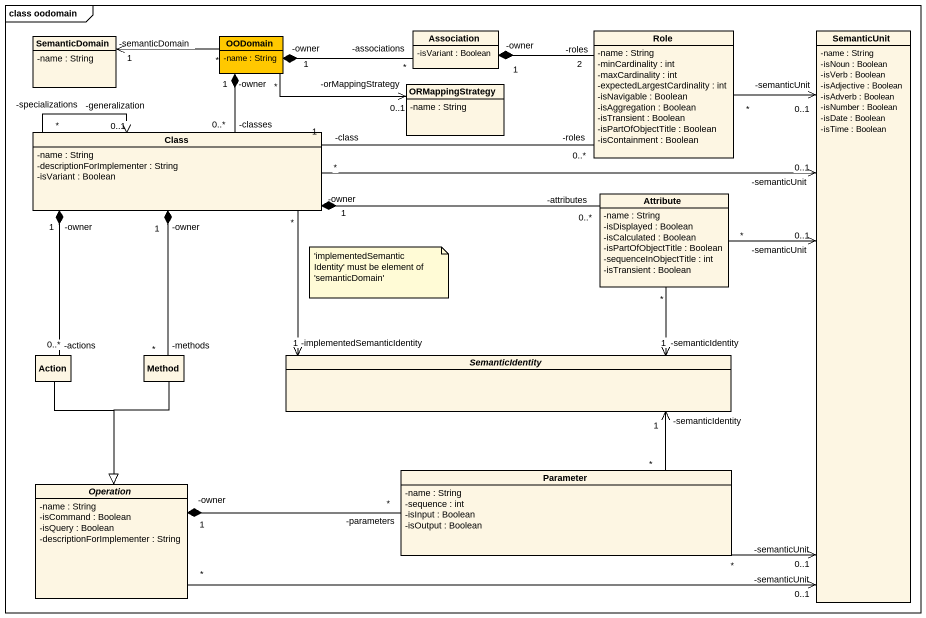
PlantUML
@startuml
mainframe class oodomain
hide circle
hide empty members
skinparam classAttributeIconSize 0
class SemanticDomain {
  -name : String
}
class OODomain #FFC800 {
  -name : String
}
class Association {
  -isVariant : Boolean
}
class Role {
  -name : String
  -minCardinality : int
  -maxCardinality : int
  -expectedLargestCardinality : int
  -isNavigable : Boolean
  -isAggregation : Boolean
  -isTransient : Boolean
  -isPartOfObjectTitle : Boolean
  -isContainment : Boolean
}
class SemanticUnit {
  -name : String
  -isNoun : Boolean
  -isVerb : Boolean
  -isAdjective : Boolean
  -isAdverb : Boolean
  -isNumber : Boolean
  -isDate : Boolean
  -isTime : Boolean
}
class ORMappingStrategy {
  -name : String
}
class "Class" as Class_ {
  -name : String
  -descriptionForImplementer : String
  -isVariant : Boolean
}
class Attribute {
  -name : String
  -isDisplayed : Boolean
  -isCalculated : Boolean
  -isPartOfObjectTitle : Boolean
  -sequenceInObjectTitle : int
  -isTransient : Boolean
}
class "Action" as Action_
class Method
abstract class SemanticIdentity
class Parameter {
  -name : String
  -sequence : int
  -isInput : Boolean
  -isOutput : Boolean
}
abstract class Operation {
  -name : String
  -isCommand : Boolean
  -isQuery : Boolean
  -descriptionForImplementer : String
}
OODomain "*" -left-> "-semanticDomain\n1" SemanticDomain
OODomain "1\n-owner" *-right- "*\n-associations" Association
OODomain "*" -right-> "-orMappingStrategy\n0..1" ORMappingStrategy
OODomain "1\n-owner" *-- "0..*\n-classes" Class_
Association "1\n-owner" *-right- "2\n-roles" Role
Role "*" --> "-semanticUnit\n0..1" SemanticUnit
Role "0..*\n-roles" -left- "1\n-class" Class_
Class_ "*" -right-> "-semanticUnit\n0..1" SemanticUnit
Class_ "0..1\n-generalization" <-- "*\n-specializations" Class_
Class_ "1\n-owner" *-right- "0..*\n-attributes" Attribute
Class_ "1\n-owner" *-- "0..*\n-actions" Action_
Class_ "1\n-owner" *-- "*\n-methods" Method
Class_ "*" --> "-implementedSemanticIdentity\n1" SemanticIdentity
Attribute "*" -right-> "-semanticUnit\n0..1" SemanticUnit
Attribute "*" --> "1\n-semanticIdentity" SemanticIdentity
Action_ --|> Operation
Method --|> Operation
Parameter "*" -up-> "-semanticUnit\n0..1" SemanticUnit
Parameter "*" -up-> "-semanticIdentity\n1" SemanticIdentity
Operation "*" -right-> "-semanticUnit\n0..1" SemanticUnit
Operation "1\n-owner" *-right- "*\n-parameters" Parameter
note as N1
  ~'implementedSemanticIdentity' must be element of 'semanticDomain'
end note
@enduml
